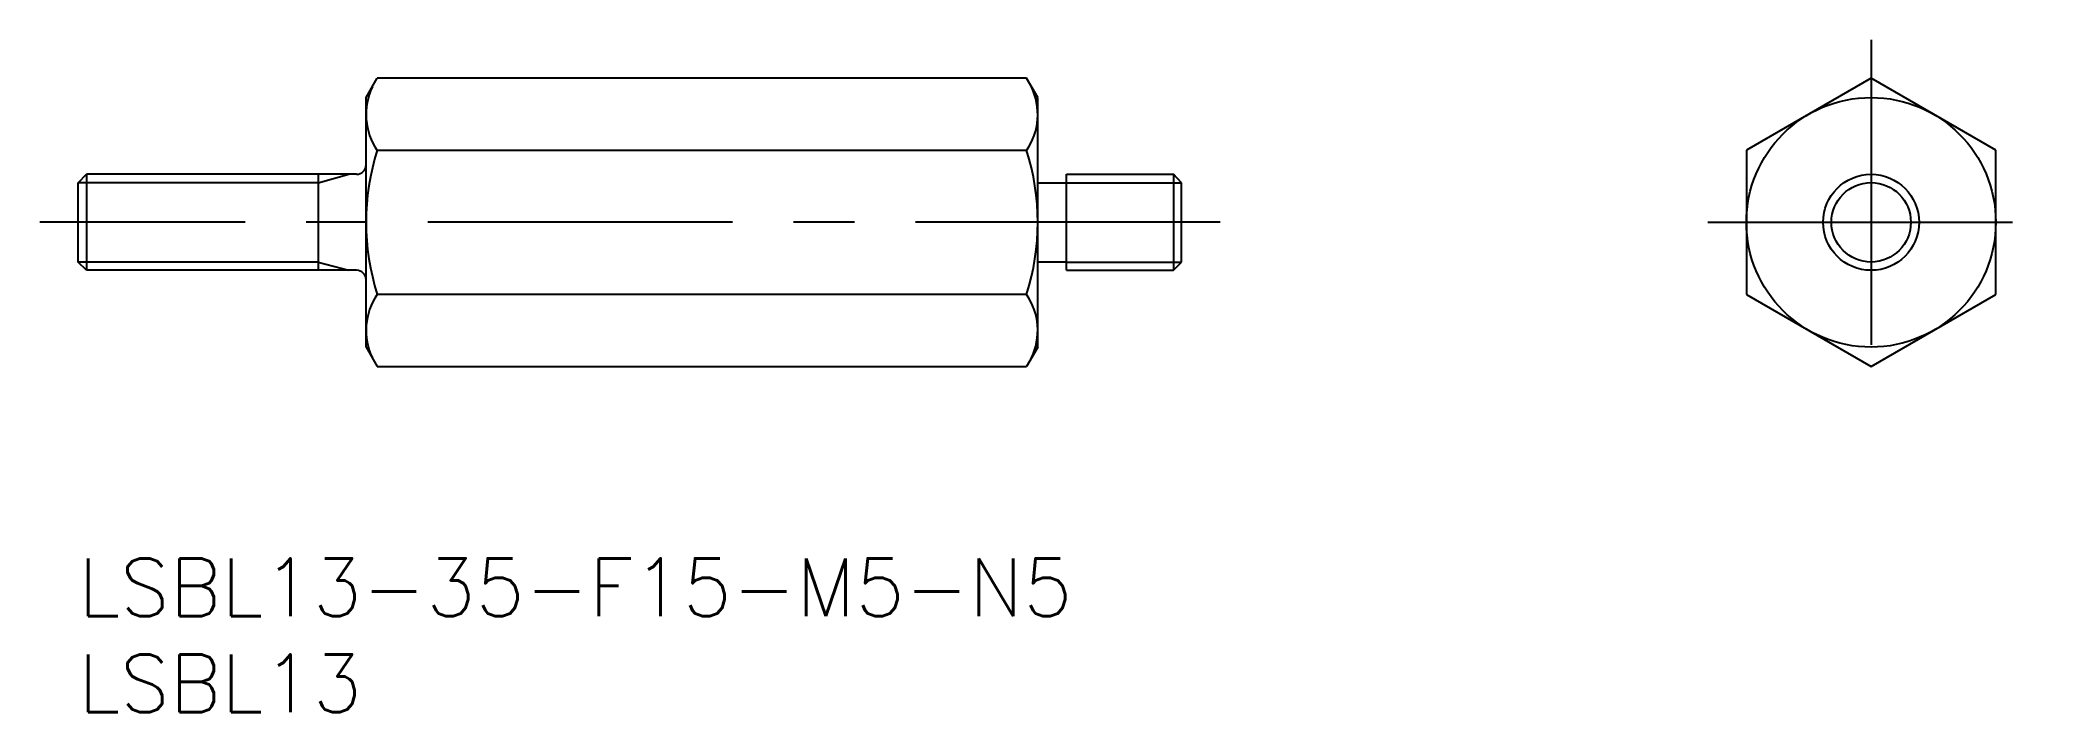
# Model space of a CAD drawing. Extents: x -2 to 102, y -8 to 27.
import ezdxf

# ---------------------------------------------------------------- set-up
doc = ezdxf.new("R2010")
doc.units = 0
doc.header["$LTSCALE"] = 0.5
doc.linetypes.add('CENTER', pattern=[50.8, 31.75, -6.35, 6.35, -6.35])
for name, color, linetype in [('MSM_CENTER', 1, 'CENTER'), ('MSM_CONTINUOUS', 7, 'CONTINUOUS'), ('MSM_NARROW', 5, 'CONTINUOUS'), ('MSM_PART_NUMBER', 7, 'CONTINUOUS')]:
    doc.layers.add(name, color=color, linetype=linetype)
doc.styles.get("Standard").update_dxf_attribs({"font": 'txt.shx', "height": 3, "bigfont": 'bigfont.shx'})

# ---------------------------------------------------------------- blocks, each defined once
blk = doc.blocks.new('*U4')
at = {"layer": 'MSM_PART_NUMBER'}
blk.add_text('LSBL13-35-F15-M5-N5', height=3, dxfattribs=at).set_placement((0, -3))
blk = doc.blocks.new('*U5')
at = {"layer": 'MSM_PART_NUMBER'}
blk.add_text('LSBL13', height=3, dxfattribs=at).set_placement((0, -8))

msp = doc.modelspace()

# ---------------------------------------------------------------- linework, layer by layer
at = {"layer": 'MSM_CENTER'}
for p, q in [((93.43, 27.01), (93.43, 8)), ((59.5, 17.51), (-2, 17.51)), ((84.93, 17.51), (101.93, 17.51))]:
    msp.add_line(p, q, dxfattribs=at)
at = {"layer": 'MSM_CONTINUOUS'}
for p, q in [((15, 24.01), (15.58, 25.01)), ((49.42, 25.01), (15.58, 25.01)), ((50, 24.01), (49.42, 25.01)), ((93.43, 25.01), (86.93, 21.26)), ((99.93, 21.26), (93.43, 25.01)), ((15, 11.01), (15, 24.01)), ((50, 11.01), (50, 24.01)), ((15.58, 21.26), (49.42, 21.26)), ((86.93, 21.26), (86.93, 13.75)), ((99.93, 13.75), (99.93, 21.26)), ((0, 19.57), (0.43, 20.01)), ((14.5, 20.01), (0.43, 20.01)), ((0.43, 20.01), (0.43, 15.01)), ((12.5, 20.01), (12.5, 15.01)), ((51.5, 20.01), (57.07, 20.01)), ((51.5, 15.01), (51.5, 20.01)), ((57.5, 19.57), (57.07, 20.01)), ((57.07, 20.01), (57.07, 15.01)), ((0, 15.44), (0, 19.57)), ((50, 19.56), (51.5, 19.56)), ((57.5, 15.44), (57.5, 19.57)), ((0.43, 15.01), (0, 15.44)), ((14.5, 15.01), (0.43, 15.01)), ((50, 15.46), (51.5, 15.46)), ((51.5, 15.01), (57.07, 15.01)), ((57.07, 15.01), (57.5, 15.44)), ((49.42, 13.75), (15.58, 13.75)), ((86.93, 13.75), (93.43, 10)), ((93.43, 10), (99.93, 13.75)), ((15, 11.01), (15.58, 10)), ((50, 11.01), (49.42, 10)), ((15.58, 10), (49.42, 10))]:
    msp.add_line(p, q, dxfattribs=at)
for radius in [6.5, 2.5]:
    msp.add_circle((93.43, 17.51), radius, dxfattribs=at)
for centre, radius, start, end in [((18.32, 23.13), 3.32, 154.3842, 214.3842), ((46.68, 23.13), 3.32, 325.6158, 25.6158), ((27.42, 17.51), 12.42, 162.412, 197.588), ((37.58, 17.51), 12.42, 342.412, 17.588), ((14.5, 20.51), 0.5, 270, 0), ((14.5, 14.51), 0.5, 0, 90), ((18.32, 11.88), 3.32, 145.6158, 205.6158), ((46.68, 11.88), 3.32, 334.3842, 34.3842)]:
    msp.add_arc(centre, radius, start, end, dxfattribs=at)
at = {"layer": 'MSM_NARROW'}
for p, q in [((12.5, 19.57), (14.1, 20.01)), ((12.5, 19.57), (0, 19.57)), ((51.5, 19.57), (57.5, 19.57)), ((12.5, 15.44), (0, 15.44)), ((12.5, 15.44), (14.1, 15.01)), ((51.5, 15.44), (57.5, 15.44))]:
    msp.add_line(p, q, dxfattribs=at)
msp.add_circle((93.43, 17.51), 2.07, dxfattribs=at)

# ---------------------------------------------------------------- block references
at = {"layer": 'MSM_CONTINUOUS'}
for name in ['*U4', '*U5']:
    msp.add_blockref(name, (0, 0), dxfattribs=at)

doc.saveas('drawing.dxf')
